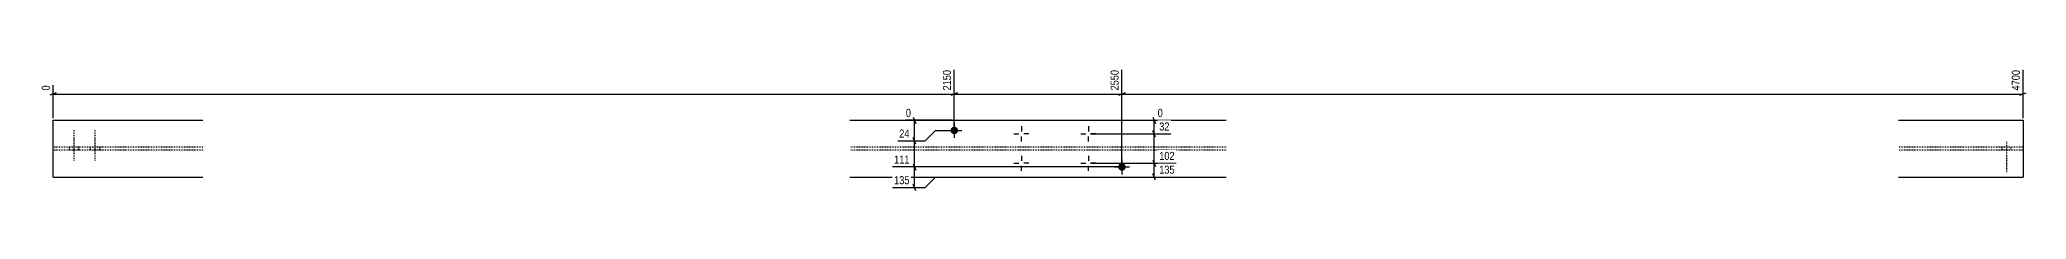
# Model space of a CAD drawing. Header units: millimetres. Extents: x 11 to 16548, y 11 to 573.
# Drawn here: x 11 to 4751, y 15 to 306 of the extents above; entities that cross this region are included whole.
import ezdxf

# ---------------------------------------------------------------- set-up
doc = ezdxf.new("R2010")
doc.units = ezdxf.units.MM
doc.linetypes.add('DXK_LINE_DOT2', pattern=[3.9198, 1.9599, -1.9599])
doc.layers.add('MÅLSÆTNING', color=7, linetype='Continuous')
doc.layers.add('STÅL', color=7, linetype='Continuous')
doc.styles.add('Arial Narrow', font='ARIALN.TTF', dxfattribs={"height": 0.2})

msp = doc.modelspace()

# ---------------------------------------------------------------- hatches: boundary and pattern name
at = {"layer": 'STÅL', "linetype": 'Continuous'}
for points in [[(2202, 158.5, -1), (2184, 158.5, -1)], [(2602, 71.5, -1), (2584, 71.5, -1)]]:
    msp.add_hatch(color=3, dxfattribs=at).paths.add_polyline_path(points)

# ---------------------------------------------------------------- linework, layer by layer
at = {"layer": 'MÅLSÆTNING', "color": 7, "linetype": 'Continuous'}
for p, q in [((2193, 163.5), (2193, 302.2)), ((2193, 163.5), (2193, 302.2)), ((2593, 76.5), (2593, 302.2)), ((2593, 76.5), (2593, 302.2)), ((4743, 187.5), (4743, 302.2)), ((50.5, 248), (35.5, 242)), ((43, 187.5), (43, 265.7)), ((43, 245), (2193, 245)), ((2200.5, 248), (2185.5, 242)), ((2185.5, 242), (2200.5, 248)), ((2193, 245), (2593, 245)), ((2600.5, 248), (2585.5, 242)), ((2585.5, 242), (2600.5, 248)), ((2593, 245), (4743, 245)), ((4735.5, 242), (4750.5, 248)), ((2095.1, 190), (2101.1, 175)), ((2666.7, 190), (2672.7, 175)), ((2188, 182.5), (2077.4, 182.5)), ((2098.1, 133.5), (2098.1, 182.5)), ((2123.1, 133.5), (2148.1, 158.5)), ((2123.1, 133.5), (2148.1, 158.5)), ((2148.1, 158.5), (2188, 158.5)), ((2148.1, 158.5), (2188, 158.5)), ((2518, 150.2), (2709.9, 150.2)), ((2518, 150.2), (2709.9, 150.2)), ((2598, 182.5), (2690.4, 182.5)), ((2672.7, 142.7), (2666.7, 157.7)), ((2672.7, 142.7), (2666.7, 157.7)), ((2669.7, 150.2), (2669.7, 182.5)), ((2669.7, 80.2), (2669.7, 150.2)), ((2057.9, 133.5), (2123.1, 133.5)), ((2057.9, 133.5), (2123.1, 133.5)), ((2101.1, 126), (2095.1, 141)), ((2101.1, 126), (2095.1, 141)), ((2098.1, 71.5), (2098.1, 133.5)), ((2588, 71.5), (2045.7, 71.5)), ((2588, 71.5), (2045.7, 71.5)), ((2095.1, 79), (2101.1, 64)), ((2095.1, 79), (2101.1, 64)), ((2098.1, 22.5), (2098.1, 71.5)), ((2123.1, 22.5), (2148.1, 47.5)), ((2148.1, 47.5), (2188, 47.5)), ((2518, 80.2), (2722.1, 80.2)), ((2518, 80.2), (2722.1, 80.2)), ((2598, 47.5), (2722.1, 47.5)), ((2666.7, 87.7), (2672.7, 72.7)), ((2666.7, 87.7), (2672.7, 72.7)), ((2672.7, 40), (2666.7, 55)), ((2669.7, 47.5), (2669.7, 80.2)), ((2045.7, 22.5), (2123.1, 22.5)), ((2101.1, 15), (2095.1, 30))]:
    msp.add_line(p, q, dxfattribs=at)
at = {"layer": 'STÅL', "color": 2, "linetype": 'Continuous'}
for p, q in [((43, 182.5), (400.3, 182.5)), ((43, 47.5), (43, 182.5)), ((1944, 182.5), (2841.6, 182.5)), ((4445.7, 182.5), (4743, 182.5)), ((4743, 182.5), (4743, 47.5)), ((43, 47.5), (400.3, 47.5)), ((1944, 47.5), (2841.6, 47.5)), ((4445.7, 47.5), (4743, 47.5))]:
    msp.add_line(p, q, dxfattribs=at)
at = {"layer": 'STÅL', "color": 3, "linetype": 'DXK_LINE_DOT2'}
for p, q in [((93, 86.7), (93, 159.7)), ((143, 86.7), (143, 159.7)), ((82, 111.7), (82, 118.3)), ((104, 111.7), (104, 118.3)), ((132, 111.7), (132, 118.3)), ((154, 111.7), (154, 118.3)), ((4692, 118.3), (4692, 111.7)), ((4703, 131.3), (4703, 58.3)), ((4714, 118.3), (4714, 111.7))]:
    msp.add_line(p, q, dxfattribs=at)
at = {"layer": 'STÅL', "color": 3, "linetype": 'Continuous'}
for p, q in [((2175, 158.5), (2211, 158.5)), ((2193, 176.5), (2193, 140.5)), ((2335, 150.2), (2347, 150.2)), ((2353, 168.2), (2353, 156.2)), ((2353, 132.2), (2353, 144.2)), ((2371, 150.2), (2359, 150.2)), ((2495, 150.2), (2507, 150.2)), ((2513, 168.2), (2513, 156.2)), ((2513, 132.2), (2513, 144.2)), ((2531, 150.2), (2519, 150.2)), ((2353, 98.2), (2353, 86.2)), ((2513, 98.2), (2513, 86.2)), ((2335, 80.2), (2347, 80.2)), ((2353, 62.2), (2353, 74.2)), ((2371, 80.2), (2359, 80.2)), ((2495, 80.2), (2507, 80.2)), ((2513, 62.2), (2513, 74.2)), ((2531, 80.2), (2519, 80.2)), ((2575, 71.5), (2611, 71.5)), ((2593, 89.5), (2593, 53.5))]:
    msp.add_line(p, q, dxfattribs=at)
at = {"layer": 'STÅL', "color": 7, "linetype": 'DXK_LINE_DOT2'}
for p, q in [((400.3, 118.3), (43, 118.3)), ((400.3, 111.7), (43, 111.7)), ((2841.6, 118.3), (1944, 118.3)), ((2841.6, 111.7), (1944, 111.7)), ((4743, 118.3), (4445.7, 118.3)), ((4743, 111.7), (4445.7, 111.7))]:
    msp.add_line(p, q, dxfattribs=at)

# ---------------------------------------------------------------- next in the draw order: wipeouts: each hides what was drawn before it
at = {"color": 0, "linetype": 'Continuous'}
for points in [[(2189, 306.2), (2161, 306.2), (2161, 249.5), (2189, 249.5)], [(2589, 306.2), (2561, 306.2), (2561, 249.5), (2589, 249.5)], [(4739, 306.2), (4711, 306.2), (4711, 249.5), (4739, 249.5)], [(39, 269.7), (11, 269.7), (11, 249.5), (39, 249.5)], [(2093.6, 186.5), (2093.6, 214.5), (2073.4, 214.5), (2073.4, 186.5)], [(2694.4, 186.5), (2694.4, 214.5), (2674.2, 214.5), (2674.2, 186.5)], [(2089.9, 75.5), (2089.9, 103.5), (2045.4, 103.5), (2045.4, 75.5)], [(2722.5, 84.2), (2722.5, 112.2), (2677.9, 112.2), (2677.9, 84.2)]]:
    msp.add_wipeout(points, dxfattribs=at).dxf.layer = 'MÅLSÆTNING'

# ---------------------------------------------------------------- next in the draw order: texts
at = {"layer": 'MÅLSÆTNING', "color": 3, "linetype": 'Continuous', "style": 'Arial Narrow'}
for s, height, p in [('2150', 19.09, (2185, 253.5)), ('2550', 19.09, (2585, 253.5)), ('4700', 19.09, (4735, 253.5)), ('0', 19.1, (35, 253.5))]:
    msp.add_text(s, height=height, rotation=90.0002, dxfattribs=at).set_placement(p)
for s, height, p in [('0', 19.1, (2077.4, 190.5)), ('0', 19.1, (2678.2, 190.5)), ('111', 19.09, (2049.4, 79.5))]:
    msp.add_text(s, height=height, dxfattribs=at).set_placement(p)

# ---------------------------------------------------------------- next in the draw order: wipeouts: each hides what was drawn before it
at = {"color": 0, "linetype": 'Continuous'}
for points in [[(2089.9, 137.5), (2089.9, 165.5), (2057.6, 165.5), (2057.6, 137.5)], [(2089.9, 26.5), (2089.9, 54.5), (2045.4, 54.5), (2045.4, 26.5)], [(2722.5, 51.5), (2722.5, 79.5), (2677.9, 79.5), (2677.9, 51.5)]]:
    msp.add_wipeout(points, dxfattribs=at).dxf.layer = 'MÅLSÆTNING'

# ---------------------------------------------------------------- next in the draw order: texts
at = {"layer": 'MÅLSÆTNING', "color": 3, "linetype": 'Continuous', "style": 'Arial Narrow'}
for s, p in [('24', (2061.6, 141.5)), ('102', (2681.9, 88.2)), ('135', (2049.4, 30.5)), ('135', (2681.9, 55.5))]:
    msp.add_text(s, height=19.09, dxfattribs=at).set_placement(p)

# ---------------------------------------------------------------- next in the draw order: wipeouts: each hides what was drawn before it
at = {"color": 0, "linetype": 'Continuous'}
msp.add_wipeout([(2710.3, 154.2), (2710.3, 182.2), (2677.9, 182.2), (2677.9, 154.2)], dxfattribs=at).dxf.layer = 'MÅLSÆTNING'

# ---------------------------------------------------------------- next in the draw order: texts
at = {"layer": 'MÅLSÆTNING', "color": 3, "linetype": 'Continuous', "style": 'Arial Narrow'}
msp.add_text('32', height=19.09, dxfattribs=at).set_placement((2681.9, 158.2))

doc.saveas('drawing.dxf')
